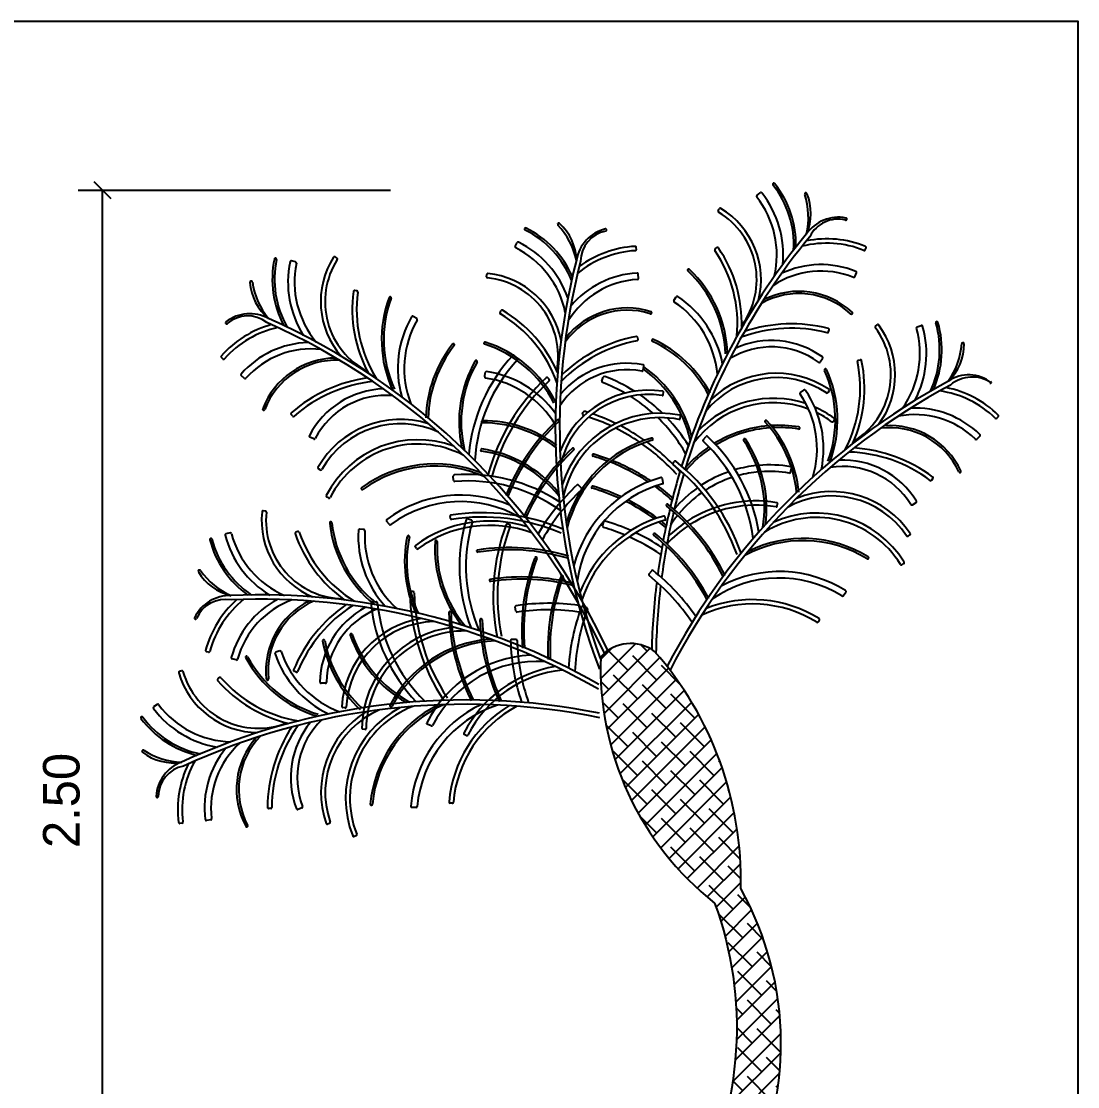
# Model space of a CAD drawing. Header units: millimetres. Extents: x 290.7 to 367.8, y 729.2 to 750.9.
# Drawn here: x 306.709 to 308.878, y 735.342 to 737.529 of the extents above; entities that cross this region are included whole.
import ezdxf

# ---------------------------------------------------------------- set-up
doc = ezdxf.new("R2010")
doc.units = ezdxf.units.MM
doc.header["$PDMODE"] = 35
for name, color, linetype in [('cota', 24, 'Continuous'), ('LAYOUT', 4, 'Continuous'), ('TEXTO', 2, 'Continuous'), ('VEGET', 64, 'Continuous'), ('VEGET-I', 62, 'Continuous')]:
    doc.layers.add(name, color=color, linetype=linetype)
doc.styles.add('STYLUS', font='stylu.ttf')
doc.dimstyles.new('DIM50', dxfattribs={"dimscale": 0.5, "dimtxt": 0.15, "dimasz": 0.07, "dimexe": 0.1, "dimexo": 0.1, "dimgap": 0.09, "dimtad": 1, "dimzin": 4, "dimdsep": 46, "dimtxsty": 'STYLUS', "dimblk1": 'OBLIQUE', "dimblk2": 'OBLIQUE', "dimsah": 1, "dimcen": 0.09, "dimclrd": 24, "dimclre": 24, "dimclrt": 2, "dimadec": 0, "dimazin": 0, "dimtfac": 1, "dimtmove": 2, "dimatfit": 3, "dimldrblk": 'OBLIQUE', "dimfxl": 0, "dimtolj": 1, "dimtzin": 0, "dimarcsym": 0})

# ---------------------------------------------------------------- blocks, each defined once
blk = doc.blocks.new('PLANTA VISTA')
h = blk.add_hatch()
h.set_pattern_fill('ANSI38', color=35, scale=0.25, style=0)
h.set_pattern_definition([(45, (-7.272268, -5.24112), (-0.02209709, 0.02209709), []), (135, (-7.272268, -5.24112), (-0.06629126, 0.02209709), [0.078125, -0.046875])])
h.paths.add_polyline_path([(-0.2469, 1.7424, 0.239333), (0.0166, 1.1731, -0.210048), (-0.0261, 0.5), (0.0825, 0.5, 0.255558), (0.0769, 1.2063, 0.188913), (-0.1222, 1.7548, 0.38353)])
at = {"color": 37}
blk.add_lwpolyline([(0.0166, 1.1731, -0.210048), (-0.0261, 0.5), (0.0825, 0.5, 0.255558), (0.0769, 1.2063, 0.188913), (-0.1222, 1.7548, 0.38353), (-0.2469, 1.7424, 0.239333)], format="xyb", close=True, dxfattribs=at)
at = {"layer": 'VEGET'}
for p, q in [((-0.3462, 2.7431), (-0.3459, 2.7436)), ((0.3223, 2.7537), (0.3223, 2.7536)), ((-0.4227, 2.7322), (-0.4227, 2.7322)), ((-0.233, 2.7295), (-0.233, 2.7294)), ((-0.4446, 2.6908), (-0.4402, 2.6998)), ((-0.1643, 2.6837), (-0.1645, 2.6887)), ((-0.9984, 2.6637), (-0.9984, 2.6637)), ((-0.8566, 2.664), (-0.8608, 2.6668)), ((-0.9524, 2.6552), (-0.9622, 2.6574)), ((-0.5107, 2.621), (-0.5103, 2.626)), ((-0.1598, 2.617), (-0.1602, 2.627)), ((-1.0544, 2.6103), (-1.0549, 2.6104)), ((-0.8108, 2.5883), (-0.8158, 2.589)), ((-0.7328, 2.5743), (-0.7328, 2.5743)), ((-0.4796, 2.5382), (-0.4771, 2.5425)), ((-0.129, 2.5369), (-0.129, 2.5369)), ((-1.1137, 2.513), (-1.1136, 2.5129)), ((-0.6721, 2.5241), (-0.6807, 2.5291)), ((0.5299, 2.517), (0.5299, 2.517)), ((0.3885, 2.5066), (0.3924, 2.5097)), ((0.4846, 2.5051), (0.4942, 2.508)), ((-0.5859, 2.4655), (-0.5859, 2.4655)), ((-0.5169, 2.4683), (-0.5169, 2.4683)), ((-0.1605, 2.4757), (-0.1614, 2.4806)), ((0.5897, 2.468), (0.5902, 2.4682)), ((-0.4394, 2.4323), (-0.4468, 2.4391)), ((-1.1202, 2.4306), (-1.124, 2.4339)), ((-0.5336, 2.4271), (-0.5336, 2.4271)), ((-0.1489, 2.4045), (-0.1469, 2.4143)), ((0.3485, 2.4277), (0.3534, 2.4287)), ((-1.0707, 2.3859), (-1.0783, 2.3924)), ((-0.515, 2.3894), (-0.5137, 2.3993)), ((0.2718, 2.4078), (0.2718, 2.4078)), ((-0.3657, 2.3838), (-0.3691, 2.3874)), ((0.6562, 2.3755), (0.6562, 2.3754)), ((-0.1021, 2.3483), (-0.1013, 2.3532)), ((0.215, 2.3531), (0.2232, 2.3588)), ((-1.0268, 2.3121), (-1.0268, 2.3121)), ((-0.9592, 2.299), (-0.9626, 2.3027)), ((-0.0631, 2.293), (-0.0621, 2.2979)), ((0.669, 2.2939), (0.6725, 2.2974)), ((-0.5223, 2.2855), (-0.5223, 2.2855)), ((-0.3437, 2.2894), (-0.3437, 2.2894)), ((0.1335, 2.2882), (0.1335, 2.2882)), ((-0.9105, 2.2458), (-0.9194, 2.2503)), ((-0.1261, 2.246), (-0.1261, 2.246)), ((-0.01, 2.244), (-0.0033, 2.2514)), ((0.0843, 2.2459), (0.0843, 2.2459)), ((0.6229, 2.2455), (0.63, 2.2526)), ((-0.5245, 2.2207), (-0.5245, 2.2207)), ((-0.3087, 2.2242), (-0.3087, 2.2242)), ((-0.0799, 2.19), (-0.0768, 2.194)), ((-0.8952, 2.1743), (-0.8996, 2.1767)), ((0.5848, 2.1686), (0.5848, 2.1686)), ((-0.5869, 2.1499), (-0.5877, 2.1599)), ((-0.1024, 2.1447), (-0.1042, 2.1545)), ((0.5184, 2.1504), (0.5214, 2.1544)), ((-0.8001, 2.1298), (-0.8001, 2.1298)), ((-0.2911, 2.1321), (-0.2979, 2.1394)), ((-0.8759, 2.1094), (-0.8804, 2.1116)), ((-0.0946, 2.0943), (-0.0946, 2.0943)), ((0.4737, 2.0936), (0.4823, 2.0988)), ((-1.0221, 2.0793), (-1.027, 2.0799)), ((-0.8713, 2.0543), (-0.8713, 2.0543)), ((-0.7352, 2.0484), (-0.7418, 2.056)), ((-0.5944, 2.0619), (-0.5952, 2.0669)), ((-0.0968, 2.061), (-0.0981, 2.0658)), ((-1.1039, 2.0287), (-1.1136, 2.0262)), ((-0.1247, 2.0267), (-0.1247, 2.0267)), ((0.464, 2.0212), (0.4682, 2.0239)), ((-1.1488, 2.0157), (-1.1488, 2.0157)), ((-0.6729, 1.9923), (-0.6759, 1.9963)), ((-0.6273, 2.0114), (-0.6273, 2.0114)), ((-0.5338, 1.9863), (-0.5338, 1.9863)), ((0.3724, 1.9697), (0.3724, 1.9697)), ((0.4496, 1.955), (0.4539, 1.9576)), ((-0.1352, 1.9334), (-0.129, 1.9413)), ((-0.5043, 1.9184), (-0.5043, 1.9184)), ((-0.681, 1.893), (-0.686, 1.8929)), ((0.3139, 1.8836), (0.3199, 1.8917)), ((-0.7661, 1.8697), (-0.7761, 1.8688)), ((-0.4428, 1.8476), (-0.4444, 1.8575)), ((-1.1847, 1.8294), (-1.1846, 1.8293)), ((-0.5956, 1.847), (-0.5956, 1.847)), ((-0.5236, 1.8303), (-0.5236, 1.8303)), ((0.256, 1.8229), (0.2587, 1.8271)), ((-0.8879, 1.7818), (-0.8879, 1.7818)), ((-0.8245, 1.7956), (-0.8245, 1.7956)), ((-0.4428, 1.7825), (-0.4528, 1.7823)), ((-1.1538, 1.7528), (-1.1587, 1.754)), ((-0.9888, 1.7558), (-0.9983, 1.7527)), ((-1.0895, 1.7349), (-1.0992, 1.7373)), ((-1.0667, 1.7435), (-1.0667, 1.7435)), ((-1.2158, 1.7099), (-1.2206, 1.7085)), ((-1.1287, 1.6942), (-1.1325, 1.6909)), ((-1.0173, 1.6885), (-1.0173, 1.6885)), ((-1.2725, 1.6322), (-1.2806, 1.6263)), ((-1.3093, 1.6033), (-1.3093, 1.6033)), ((-1.3062, 1.526), (-1.3067, 1.5256)), ((-1.2724, 1.4171), (-1.2723, 1.4171)), ((-0.5903, 1.4037), (-0.5953, 1.4041)), ((-1.0097, 1.3916), (-1.0147, 1.3915)), ((-0.9375, 1.393), (-0.9468, 1.3893)), ((-0.7776, 1.3992), (-0.7776, 1.3992)), ((-0.6736, 1.3941), (-0.6836, 1.3941)), ((-1.215, 1.3578), (-1.2199, 1.3571)), ((-1.1486, 1.3654), (-1.1585, 1.364)), ((-0.8738, 1.3572), (-0.8785, 1.3555)), ((-1.0643, 1.3496), (-1.0643, 1.3496)), ((-0.8124, 1.3287), (-0.817, 1.3269))]:
    blk.add_line(p, q, dxfattribs=at)
for centre, radius, start, end in [((-0.3439, 2.742), 0.0025, 153.2133, 223.3549), ((-0.3437, 2.7425), 0.0025, 47.3652, 153.2133), ((-0.4699, 2.623), 0.1707, 12.1778, 43.3549), ((-0.4239, 2.6553), 0.121, 1.7602, 47.3652), ((0.3199, 2.7543), 0.0025, 255.9562, 346.9285), ((0.3198, 2.7542), 0.0025, 346.9285, 78.5768), ((-0.4205, 2.7311), 0.0025, 154.1002, 243.468), ((-0.4205, 2.7311), 0.0025, 63.468, 154.1002), ((-0.5217, 2.5284), 0.2241, 22.0965, 63.468), ((-0.5217, 2.5284), 0.2291, 23.8554, 63.468), ((-0.2148, 2.6444), 0.0894, 103.7317, 170.5824), ((-0.221, 2.6556), 0.0723, 101.1111, 179.2184), ((-0.2354, 2.7289), 0.0025, 12.0834, 103.7317), ((-0.2354, 2.729), 0.0025, 281.1111, 12.0834), ((-0.4423, 2.6897), 0.0025, 154.0386, 243.3829), ((-0.5402, 2.4944), 0.216, 11.7769, 63.3829), ((-0.4379, 2.6987), 0.0025, 63.4116, 154.0386), ((-0.5402, 2.4944), 0.231, 19.6055, 63.4116), ((-0.1541, 2.4523), 0.2391, 93.1186, 126.5021), ((-0.167, 2.6886), 0.0025, 2.5131, 93.1186), ((-0.7771, 2.6153), 0.2291, 168.3018, 207.9144), ((-0.999, 2.6613), 0.0025, 77.6696, 168.3018), ((-0.7771, 2.6153), 0.2241, 168.3018, 209.6733), ((-0.999, 2.6613), 0.0025, 348.3018, 77.6696), ((-0.703, 2.5632), 0.1913, 147.4959, 221.1034), ((-0.703, 2.5632), 0.1813, 147.5165, 242.773), ((-0.8622, 2.6647), 0.0025, 56.7372, 147.4959), ((-0.858, 2.6619), 0.0025, 327.5165, 56.7372), ((-0.1541, 2.4523), 0.2291, 93.1316, 129.5906), ((-0.1668, 2.6836), 0.0025, 273.1316, 2.5131), ((-0.739, 2.6088), 0.231, 168.3582, 212.1643), ((-0.9627, 2.6549), 0.0025, 77.7312, 168.3582), ((-0.739, 2.6088), 0.216, 168.3869, 219.9929), ((-0.953, 2.6528), 0.0025, 348.3869, 77.7312), ((1.2196, 2.2706), 1.5714, 165.6857, 200.7615), ((1.2196, 2.2706), 1.5614, 165.6857, 200.0013), ((-0.5082, 2.6208), 0.0025, 175.0326, 264.2532), ((-0.5078, 2.6258), 0.0025, 84.2739, 175.0326), ((-0.5266, 2.4379), 0.1813, 348.9968, 84.2532), ((-0.5266, 2.4379), 0.1913, 10.6664, 84.2739), ((-0.1506, 2.4138), 0.201, 93.2787, 148.4447), ((-0.1506, 2.4138), 0.216, 93.2457, 140.0051), ((-0.1627, 2.6269), 0.0025, 2.5747, 93.2457), ((-0.1623, 2.6169), 0.0025, 273.2787, 2.5747), ((-1.0554, 2.608), 0.0025, 78.5565, 184.4046), ((-0.9373, 2.617), 0.121, 184.4046, 230.0096), ((-1.0549, 2.6078), 0.0025, 8.4148, 78.5565), ((-0.8835, 2.6332), 0.1707, 188.4148, 219.592), ((-0.5091, 2.5456), 0.3122, 172.4119, 208.2483), ((-0.8161, 2.5865), 0.0025, 81.9495, 172.4119), ((-0.8112, 2.5858), 0.0025, 352.4195, 81.9495), ((-0.5091, 2.5456), 0.3022, 172.4195, 212.0898), ((-0.4736, 2.4757), 0.2799, 159.677, 204.6742), ((-0.4736, 2.4757), 0.2749, 159.677, 204.6742), ((-0.7337, 2.572), 0.0025, 69.1606, 159.677), ((-0.7337, 2.572), 0.0025, 339.677, 69.1606), ((-0.4774, 2.5369), 0.0025, 149.8203, 239.3503), ((-0.4749, 2.5413), 0.0025, 59.3579, 149.8203), ((-0.6328, 2.2748), 0.3122, 23.5215, 59.3579), ((-0.1855, 2.3673), 0.1763, 72.3818, 144.4968), ((-0.1855, 2.3673), 0.1813, 72.3818, 141.655), ((-0.1314, 2.5377), 0.0025, 252.3818, 341.5807), ((-0.1314, 2.5377), 0.0025, 341.5807, 72.3818), ((-1.1117, 2.5145), 0.0025, 128.0381, 219.6863), ((-1.1118, 2.5146), 0.0025, 219.6863, 310.6587), ((-1.0582, 2.446), 0.0894, 61.1873, 128.0381), ((-1.0631, 2.4579), 0.0723, 52.5514, 130.6587), ((-1.6521, 1.0879), 1.5614, 25.1164, 66.0841), ((-1.6521, 1.0879), 1.5714, 25.1948, 66.0841), ((-0.4765, 2.4087), 0.2396, 150.0723, 195.84), ((-0.4765, 2.4087), 0.2246, 150.0989, 201.3363), ((-0.682, 2.527), 0.0025, 59.4681, 150.0723), ((-0.6733, 2.5219), 0.0025, 330.0989, 59.4681), ((-0.6328, 2.2748), 0.3022, 19.68, 59.3503), ((0.3128, 2.4521), 0.2241, 334.6645, 16.036), ((0.3128, 2.4521), 0.2291, 336.4234, 16.036), ((0.5306, 2.5146), 0.0025, 106.6682, 196.036), ((0.5306, 2.5146), 0.0025, 16.036, 106.6682), ((-0.9448, 2.2795), 0.2391, 105.2677, 138.6512), ((-0.9448, 2.2795), 0.2291, 102.1791, 138.6382), ((0.2429, 2.3945), 0.1813, 301.5648, 36.8212), ((0.39, 2.5046), 0.0025, 127.6006, 216.8212), ((0.3939, 2.5077), 0.0025, 36.8419, 127.6006), ((0.2429, 2.3945), 0.1913, 323.2344, 36.8419), ((0.2753, 2.4427), 0.216, 324.3449, 15.9509), ((0.2753, 2.4427), 0.231, 332.1735, 15.9796), ((0.4853, 2.5027), 0.0025, 106.6066, 195.9509), ((0.4949, 2.5056), 0.0025, 15.9796, 106.6066), ((-0.9167, 2.2529), 0.216, 91.7647, 138.524), ((-0.3639, 2.2875), 0.2871, 141.7776, 178.4962), ((-0.5875, 2.4636), 0.0025, 51.2743, 141.7776), ((-0.5875, 2.4636), 0.0025, 321.7776, 51.2743), ((-0.5145, 2.4675), 0.0025, 162.6092, 252.0928), ((-0.5145, 2.4675), 0.0025, 72.0928, 162.6092), ((-0.5998, 2.2036), 0.2749, 27.0956, 72.0928), ((-0.5998, 2.2036), 0.2799, 27.0956, 72.0928), ((-0.1013, 2.1475), 0.3311, 100.6544, 135.6539), ((-0.1013, 2.1475), 0.3411, 100.648, 133.6974), ((-0.1638, 2.4802), 0.0025, 10.2249, 100.648), ((-0.1629, 2.4753), 0.0025, 280.6544, 10.2249), ((0.4176, 2.4779), 0.1707, 324.7458, 355.9229), ((0.4725, 2.4659), 0.121, 314.3282, 359.9332), ((0.5904, 2.4656), 0.0025, 105.7813, 175.9229), ((0.5909, 2.4658), 0.0025, 359.9332, 105.7813), ((-0.9167, 2.2529), 0.201, 83.3251, 138.4911), ((-0.3639, 2.2875), 0.2821, 141.7776, 178.4962), ((-0.1649, 2.1755), 0.3885, 137.2806, 174.9274), ((-0.4485, 2.4373), 0.0025, 46.9095, 137.2806), ((-1.1224, 2.4358), 0.0025, 138.6512, 229.2567), ((-1.1186, 2.4325), 0.0025, 229.2567, 318.6382), ((-0.8586, 2.2516), 0.1813, 90.1148, 159.3879), ((-0.8586, 2.2516), 0.1763, 87.273, 159.3879), ((-0.2906, 2.2852), 0.2839, 150.2378, 192.1277), ((-0.2906, 2.2852), 0.2789, 150.2378, 193.6763), ((-0.1649, 2.1755), 0.3735, 137.2905, 176.8677), ((-0.5349, 2.4249), 0.0025, 59.7288, 150.2378), ((-0.5349, 2.4249), 0.0025, 330.2378, 59.7288), ((-0.4412, 2.4305), 0.0025, 317.2905, 46.9095), ((-0.1866, 2.2209), 0.2, 79.1264, 140.0187), ((-0.1493, 2.4148), 0.0025, 348.401, 79.1264), ((0.0509, 2.3623), 0.3022, 332.248, 11.9183), ((0.0509, 2.3623), 0.3122, 336.0895, 11.9259), ((0.349, 2.4252), 0.0025, 102.3883, 191.9183), ((0.3539, 2.4263), 0.0025, 11.9259, 102.3883), ((-1.0766, 2.3943), 0.0025, 138.524, 229.1951), ((-0.5125, 2.3891), 0.0025, 172.3017, 261.6709), ((-0.5112, 2.399), 0.0025, 81.6975, 172.3017), ((-0.5454, 2.1644), 0.2396, 35.9298, 81.6975), ((-0.1866, 2.2209), 0.185, 79.1651, 146.5557), ((-0.1513, 2.405), 0.0025, 259.1651, 348.401), ((0.2729, 2.4056), 0.0025, 115.1772, 204.6608), ((0.0208, 2.2898), 0.2749, 339.6636, 24.6608), ((0.2729, 2.4056), 0.0025, 24.6608, 115.1772), ((0.0208, 2.2898), 0.2799, 339.6636, 24.6608), ((0.604, 2.311), 0.083, 50.9842, 124.5165), ((0.6122, 2.311), 0.078, 55.656, 130.2933), ((-1.069, 2.3878), 0.0025, 229.1951, 318.4911), ((-0.738, 2.0493), 0.3411, 98.0724, 131.1218), ((-0.738, 2.0493), 0.3311, 96.1159, 131.1154), ((-0.5454, 2.1644), 0.2246, 30.4335, 81.6709), ((-0.0487, 2.0401), 0.475, 132.9937, 164.8529), ((-0.0487, 2.0401), 0.465, 132.9969, 164.8529), ((-0.3709, 2.3857), 0.0025, 42.6906, 132.9937), ((-0.3675, 2.3821), 0.0025, 312.9969, 42.6906), ((1.3008, 0.9952), 1.5714, 118.2537, 152.5772), ((1.3008, 0.9952), 1.5614, 118.2537, 152.7569), ((0.5055, 2.1299), 0.2391, 45.6866, 79.0701), ((0.6542, 2.3769), 0.0025, 233.6791, 324.6514), ((0.6541, 2.3768), 0.0025, 324.6514, 56.2997), ((-0.7429, 2.1617), 0.2, 91.7511, 152.6434), ((-0.7429, 2.1617), 0.185, 85.2141, 152.6047), ((-0.1365, 2.1401), 0.2185, 81.2829, 159.2456), ((-0.1365, 2.1401), 0.2085, 81.2986, 166.8295), ((-0.1046, 2.3487), 0.0025, 261.2986, 350.6198), ((-0.1038, 2.3536), 0.0025, 350.6198, 81.2829), ((0.2164, 2.351), 0.0025, 124.8697, 214.2389), ((0.0287, 2.2233), 0.2246, 343.0015, 34.2389), ((0.2246, 2.3568), 0.0025, 34.2655, 124.8697), ((0.0287, 2.2233), 0.2396, 348.4978, 34.2655), ((0.5055, 2.1299), 0.2291, 45.6996, 82.1586), ((-1.026, 2.3145), 0.0025, 159.3879, 250.1891), ((0.4794, 2.1012), 0.216, 45.8137, 92.5731), ((-1.026, 2.3145), 0.0025, 250.1891, 339.3879), ((-0.9607, 2.3044), 0.0025, 131.1218, 221.5449), ((-0.9574, 2.3006), 0.0025, 221.5449, 311.1154), ((-0.7104, 2.0725), 0.2185, 72.5242, 150.4869), ((-0.1094, 2.067), 0.2382, 79.0199, 162.2433), ((-0.1094, 2.067), 0.2282, 79.0331, 169.1045), ((-0.0655, 2.2935), 0.0025, 259.0331, 348.4122), ((-0.0645, 2.2984), 0.0025, 348.4122, 79.0199), ((0.4794, 2.1012), 0.201, 45.8467, 101.0127), ((0.6672, 2.2956), 0.0025, 225.6996, 315.0811), ((0.6707, 2.2992), 0.0025, 315.0811, 45.6866), ((-0.7104, 2.0725), 0.2085, 64.9403, 150.4712), ((-0.5198, 2.2856), 0.0025, 89.9922, 180.4955), ((-0.5198, 2.2856), 0.0025, 180.4955, 269.9922), ((-0.5199, 2.001), 0.2871, 53.2736, 89.9922), ((-0.5199, 2.001), 0.2821, 53.2736, 89.9922), ((-0.02, 1.9384), 0.48, 132.9905, 158.3711), ((-0.02, 1.9384), 0.475, 132.9905, 158.3711), ((-0.3456, 2.2877), 0.0025, 42.6906, 132.9905), ((-0.3456, 2.2877), 0.0025, 312.9905, 42.6906), ((0.1352, 2.2864), 0.0025, 133.0635, 222.5602), ((-0.0744, 2.0939), 0.2821, 5.8416, 42.5602), ((0.1352, 2.2864), 0.0025, 42.5602, 133.0635), ((-0.0744, 2.0939), 0.2871, 5.8416, 42.5602), ((0.4216, 2.0955), 0.1763, 24.9498, 97.0648), ((0.4216, 2.0955), 0.1813, 24.9498, 94.223), ((-0.9183, 2.2525), 0.0025, 152.6434, 243.3688), ((-0.9093, 2.248), 0.0025, 243.3688, 332.6047), ((-0.6698, 2.0059), 0.2382, 69.5265, 152.7499), ((-0.0514, 1.972), 0.2865, 105.7617, 163.764), ((-0.0514, 1.972), 0.2815, 105.7617, 166.1014), ((-0.1285, 2.2453), 0.0025, 15.2573, 105.7617), ((-0.1285, 2.2453), 0.0025, 285.7617, 15.2573), ((-0.0082, 2.2423), 0.0025, 137.4283, 227.0473), ((-0.0014, 2.2497), 0.0025, 47.0572, 137.4283), ((-0.2644, 1.9671), 0.3885, 9.4103, 47.0572), ((0.0857, 2.2439), 0.0025, 124.609, 214.1), ((-0.1473, 2.0861), 0.2789, 350.6615, 34.1), ((0.0857, 2.2439), 0.0025, 34.1, 124.609), ((-0.1473, 2.0861), 0.2839, 352.21, 34.1), ((0.6211, 2.2472), 0.0025, 225.8467, 315.1427), ((0.6282, 2.2543), 0.0025, 315.1427, 45.8137), ((-0.6698, 2.0059), 0.2282, 62.6653, 152.7367), ((-0.522, 2.2203), 0.0025, 81.532, 172.041), ((-0.522, 2.2203), 0.0025, 172.041, 261.532), ((-0.5635, 1.942), 0.2789, 38.0935, 81.532), ((-0.5635, 1.942), 0.2839, 39.642, 81.532), ((0.0151, 1.8732), 0.48, 132.9905, 156.3971), ((0.0151, 1.8732), 0.475, 132.9905, 156.3971), ((-0.3105, 2.2225), 0.0025, 42.6906, 132.9905), ((-0.3105, 2.2225), 0.0025, 312.9905, 42.6906), ((-0.2644, 1.9671), 0.3735, 7.4701, 47.0473), ((0.3167, 1.8847), 0.3411, 53.216, 86.2654), ((-0.0748, 2.1924), 0.0025, 51.3441, 141.6472), ((-0.37, 1.8234), 0.475, 19.4849, 51.3441), ((0.313, 1.9972), 0.2, 31.6944, 92.5867), ((0.3167, 1.8847), 0.3311, 53.2224, 88.2219), ((-0.8984, 2.1789), 0.0025, 150.4869, 241.15), ((-0.894, 2.1765), 0.0025, 241.15, 330.4712), ((-0.6311, 1.9016), 0.2865, 68.0058, 126.008), ((-0.6311, 1.9016), 0.2815, 65.6684, 126.008), ((-0.0779, 2.1885), 0.0025, 141.6472, 231.3408), ((-0.37, 1.8234), 0.465, 19.4849, 51.3408), ((0.313, 1.9972), 0.185, 31.7331, 99.1237), ((0.5837, 2.1709), 0.0025, 204.9498, 294.1487), ((0.5837, 2.1709), 0.0025, 294.1487, 24.9498), ((-0.5852, 2.1601), 0.0025, 94.4892, 184.8603), ((-0.5844, 2.1501), 0.0025, 184.8603, 274.4793), ((-0.555, 1.7753), 0.3885, 56.8423, 94.4892), ((-0.555, 1.7753), 0.3735, 54.9021, 94.4793), ((-0.032, 1.8796), 0.2869, 105.2158, 165.0721), ((-0.1067, 2.1541), 0.0025, 10.6884, 105.2158), ((-0.1048, 2.1442), 0.0025, 285.3811, 10.6884), ((0.5164, 2.1519), 0.0025, 233.2224, 322.7929), ((0.5194, 2.1559), 0.0025, 322.7929, 53.216), ((-0.7981, 2.1313), 0.0025, 126.008, 216.5124), ((-0.7981, 2.1313), 0.0025, 216.5124, 306.008), ((0.0327, 1.7811), 0.49, 132.9844, 149.9807), ((0.0327, 1.7811), 0.475, 132.9905, 150.7741), ((-0.2997, 2.1377), 0.0025, 42.6906, 132.9844), ((-0.032, 1.8796), 0.2719, 105.3811, 172.0219), ((-0.2929, 2.1304), 0.0025, 312.9905, 42.6906), ((0.2874, 1.9057), 0.2185, 33.8509, 111.8136), ((-0.8793, 2.1138), 0.0025, 152.7499, 243.3576), ((-0.8748, 2.1116), 0.0025, 243.3576, 332.7367), ((-0.5705, 1.8292), 0.2869, 66.6977, 126.554), ((-0.5705, 1.8292), 0.2719, 59.7479, 126.3886), ((-0.0927, 2.0927), 0.0025, 141.6472, 231.3473), ((-0.0927, 2.0927), 0.0025, 51.3473, 141.6472), ((-0.3909, 1.7198), 0.48, 25.9667, 51.3473), ((0.2874, 1.9057), 0.2085, 33.8666, 119.3975), ((0.4725, 2.0958), 0.0025, 211.7331, 300.969), ((0.481, 2.1009), 0.0025, 300.969, 31.6944), ((-1.0273, 2.0774), 0.0025, 83.2428, 174.0015), ((-1.0224, 2.0768), 0.0025, 354.0222, 83.2428), ((-0.5927, 2.0673), 0.0025, 98.7761, 189.0792), ((-0.5206, 1.6003), 0.475, 66.9169, 98.7761), ((-0.3909, 1.7198), 0.475, 25.9667, 51.3473), ((0.2519, 1.8363), 0.2382, 31.5879, 114.8113), ((-0.871, 2.0518), 0.0025, 95.6662, 186.1826), ((-0.871, 2.0518), 0.0025, 6.1826, 95.6662), ((-0.7399, 2.0577), 0.0025, 126.554, 221.0814), ((-0.7333, 2.0501), 0.0025, 221.0814, 306.3886), ((-0.5034, 1.7654), 0.2907, 72.6681, 126.2548), ((-0.5034, 1.7654), 0.2807, 69.6724, 126.246), ((-0.5919, 2.0623), 0.0025, 189.0792, 278.7728), ((-0.5206, 1.6003), 0.465, 66.9169, 98.7728), ((-0.0234, 1.7875), 0.2907, 105.515, 159.1017), ((-0.0234, 1.7875), 0.2807, 105.5238, 162.0974), ((-0.1005, 2.0652), 0.0025, 15.018, 105.515), ((-0.0992, 2.0603), 0.0025, 285.5238, 15.018), ((0.2519, 1.8363), 0.2282, 31.6011, 121.6725), ((-1.1129, 2.0238), 0.0025, 104.2368, 194.8638), ((-1.1032, 2.0263), 0.0025, 14.8925, 104.2368), ((-0.1227, 2.0251), 0.0025, 141.6472, 231.3473), ((-0.1227, 2.0251), 0.0025, 51.3473, 141.6472), ((-0.421, 1.6522), 0.475, 27.9407, 51.3473), ((-0.421, 1.6522), 0.48, 27.9407, 51.3473), ((0.4626, 2.0233), 0.0025, 213.8666, 303.1878), ((0.4668, 2.026), 0.0025, 303.1878, 33.8509), ((-1.1482, 2.0133), 0.0025, 104.1752, 194.8074), ((-1.1482, 2.0133), 0.0025, 14.8074, 104.1752), ((-0.6739, 1.9978), 0.0025, 126.2548, 216.7518), ((0.2212, 1.7293), 0.2815, 58.3297, 118.6694), ((0.2212, 1.7293), 0.2865, 58.3297, 116.332), ((-0.6709, 1.9938), 0.0025, 216.7518, 306.246), ((-0.5314, 1.9867), 0.0025, 98.7793, 189.0792), ((-0.5314, 1.9867), 0.0025, 189.0792, 278.7793), ((-0.4585, 1.5148), 0.48, 73.3987, 98.7793), ((-0.4585, 1.5148), 0.475, 73.3987, 98.7793), ((0.3703, 1.971), 0.0025, 327.8254, 58.3297), ((0.3703, 1.971), 0.0025, 238.3297, 327.8254), ((0.4484, 1.9572), 0.0025, 211.6011, 300.9802), ((0.4526, 1.9597), 0.0025, 300.9802, 31.5879), ((-0.5019, 1.9188), 0.0025, 98.7793, 189.0792), ((-0.429, 1.4469), 0.48, 75.3727, 98.7793), ((-0.429, 1.4469), 0.475, 75.3727, 98.7793), ((-0.1333, 1.9319), 0.0025, 141.6472, 231.3473), ((-0.4315, 1.5589), 0.475, 33.5637, 51.3473), ((-0.1271, 1.9397), 0.0025, 51.3534, 141.6472), ((-0.4315, 1.5589), 0.49, 34.3571, 51.3534), ((0.1663, 1.6525), 0.2719, 57.9491, 124.5899), ((0.1663, 1.6525), 0.2869, 57.7838, 117.6401), ((-0.5019, 1.9188), 0.0025, 189.0792, 278.7793), ((-0.6859, 1.8904), 0.0025, 91.3084, 181.6115), ((-0.2136, 1.9036), 0.475, 181.6115, 213.4707), ((-0.6809, 1.8905), 0.0025, 1.6148, 91.3084), ((-0.2136, 1.9036), 0.465, 181.6148, 213.4707), ((0.1042, 1.5838), 0.2907, 58.083, 111.6697), ((0.3119, 1.8851), 0.0025, 237.9491, 323.2564), ((0.3179, 1.8932), 0.0025, 323.2564, 57.7838), ((-0.7759, 1.8663), 0.0025, 95.5273, 185.8984), ((-0.3919, 1.9059), 0.3885, 185.8984, 223.5453), ((-0.7659, 1.8672), 0.0025, 5.9083, 95.5273), ((-0.3919, 1.9059), 0.3735, 185.9083, 225.4855), ((-0.4419, 1.8579), 0.0025, 98.7854, 189.0792), ((-0.4404, 1.848), 0.0025, 189.0792, 278.7793), ((-0.3675, 1.376), 0.49, 81.7891, 98.7854), ((-0.3675, 1.376), 0.475, 80.9957, 98.7793), ((0.1042, 1.5838), 0.2807, 58.0918, 114.6654), ((-1.1836, 1.8316), 0.0025, 154.5437, 246.1919), ((-1.1837, 1.8317), 0.0025, 246.1919, 337.1643), ((-0.5956, 1.8446), 0.0025, 91.3084, 181.6083), ((-0.1182, 1.858), 0.48, 181.6083, 206.9889), ((-0.5956, 1.8446), 0.0025, 1.6083, 91.3084), ((-0.1182, 1.858), 0.475, 181.6083, 206.9889), ((-0.5235, 1.8278), 0.0025, 91.3084, 181.6083), ((-0.0462, 1.8412), 0.48, 181.6083, 205.0149), ((-0.5235, 1.8278), 0.0025, 1.6083, 91.3084), ((-0.0462, 1.8412), 0.475, 181.6083, 205.0149), ((0.2539, 1.8243), 0.0025, 238.0918, 327.586), ((0.2566, 1.8285), 0.0025, 327.586, 58.083), ((-0.8875, 1.7793), 0.0025, 99.8921, 190.3954), ((-0.6075, 1.8307), 0.2871, 190.3954, 227.114), ((-0.8875, 1.7793), 0.0025, 10.3954, 99.8921), ((-0.6075, 1.8307), 0.2821, 190.3954, 227.114), ((-0.8237, 1.7932), 0.0025, 108.3466, 198.8556), ((-0.5574, 1.8842), 0.2839, 198.8556, 240.7456), ((-0.8237, 1.7932), 0.0025, 18.8556, 108.3466), ((-0.5574, 1.8842), 0.2789, 198.8556, 242.2941), ((-0.4527, 1.7798), 0.0025, 91.3084, 181.6022), ((0.0346, 1.7934), 0.49, 181.6022, 198.5985), ((-0.4427, 1.78), 0.0025, 1.6083, 91.3084), ((0.0346, 1.7934), 0.475, 181.6083, 199.3919), ((-1.158, 1.7564), 0.0025, 165.1568, 255.7623), ((-1.1532, 1.7552), 0.0025, 255.7623, 345.1438), ((-0.9975, 1.7503), 0.0025, 108.0859, 198.6901), ((-0.7729, 1.8263), 0.2396, 198.6901, 244.4578), ((-0.988, 1.7534), 0.0025, 18.7167, 108.0859), ((-0.7729, 1.8263), 0.2246, 198.7167, 249.9541), ((-1.0986, 1.7397), 0.0025, 165.0296, 255.7007), ((-1.0889, 1.7373), 0.0025, 255.7007, 344.9967), ((-1.0655, 1.7413), 0.0025, 117.7784, 208.2948), ((-0.8212, 1.8728), 0.2799, 208.2948, 253.292), ((-1.0655, 1.7413), 0.0025, 28.2948, 117.7784), ((-0.8212, 1.8728), 0.2749, 208.2948, 253.292), ((-1.22, 1.7061), 0.0025, 105.355, 196.1137), ((-1.0386, 1.7585), 0.1913, 196.1137, 269.7212), ((-1.2151, 1.7075), 0.0025, 16.1344, 105.355), ((-1.0386, 1.7585), 0.1813, 196.1344, 291.3908), ((-1.1309, 1.689), 0.0025, 130.5673, 221.0297), ((-0.8972, 1.8924), 0.3122, 221.0297, 256.8661), ((-1.1271, 1.6923), 0.0025, 41.0373, 130.5673), ((-0.8972, 1.8924), 0.3022, 221.0373, 260.7076), ((-1.0176, 1.6909), 0.0025, 185.8935, 276.6947), ((-1.0176, 1.6909), 0.0025, 276.6947, 5.8935), ((-1.2791, 1.6243), 0.0025, 126.349, 216.976), ((-1.271, 1.6302), 0.0025, 37.0047, 126.349), ((-1.0966, 1.7617), 0.216, 217.0047, 268.6107), ((-0.5591, 0.0711), 1.5714, 78.644, 114.7019), ((-0.5591, 0.0711), 1.5614, 78.5374, 114.7019), ((-0.5985, 1.415), 0.2282, 111.2831, 201.3545), ((-0.4946, 1.375), 0.2865, 116.6236, 174.6259), ((-0.4946, 1.375), 0.2815, 114.2862, 174.6259), ((-0.4002, 1.3727), 0.2869, 115.3155, 175.1718), ((-0.4002, 1.3727), 0.2719, 108.3657, 175.0065), ((-0.308, 1.3808), 0.2907, 121.2859, 174.8726), ((-0.308, 1.3808), 0.2807, 118.2902, 174.8638), ((-1.3078, 1.6012), 0.0025, 126.2874, 216.9196), ((-1.3078, 1.6012), 0.0025, 36.9196, 126.2874), ((-1.1267, 1.7373), 0.2241, 216.9196, 258.2911), ((-1.0966, 1.7617), 0.231, 216.976, 260.7821), ((-0.6753, 1.4285), 0.2185, 121.142, 199.1047), ((-0.6753, 1.4285), 0.2085, 113.5581, 199.089), ((-0.5985, 1.415), 0.2382, 118.1443, 201.3677), ((-1.1267, 1.7373), 0.2291, 216.9196, 256.5322), ((-0.6762, 1.3925), 0.3411, 146.6902, 179.7396), ((-0.6762, 1.3925), 0.3311, 144.7337, 179.7332), ((-0.7637, 1.4632), 0.2, 140.3689, 201.2612), ((-0.7637, 1.4632), 0.185, 133.8319, 201.2225), ((-0.9076, 1.4357), 0.1813, 138.7326, 208.0058), ((-0.9076, 1.4357), 0.1763, 135.8908, 208.0058), ((-0.947, 1.3931), 0.216, 140.3825, 187.1419), ((-0.947, 1.3931), 0.201, 131.9429, 187.1089), ((-1.3052, 1.5236), 0.0025, 127.1743, 233.0224), ((-1.2339, 1.6183), 0.121, 233.0224, 278.6274), ((-1.3047, 1.524), 0.0025, 57.0327, 127.1743), ((-1.2104, 1.6693), 0.1707, 237.0327, 268.2098), ((-1.1855, 1.4146), 0.0894, 109.8052, 176.6559), ((-1.1976, 1.4187), 0.0723, 101.1692, 179.2765), ((-0.9856, 1.3895), 0.2391, 153.8855, 187.269), ((-0.9856, 1.3895), 0.2291, 150.797, 187.256), ((-1.2722, 1.4196), 0.0025, 176.6559, 268.3042), ((-1.2724, 1.4196), 0.0025, 268.3042, 359.2765), ((-0.5951, 1.4066), 0.0025, 174.8726, 265.3696), ((-0.5901, 1.4062), 0.0025, 265.3696, 354.8638), ((-1.0147, 1.394), 0.0025, 179.7396, 270.1627), ((-1.0097, 1.3941), 0.0025, 270.1627, 359.7332), ((-0.9478, 1.3916), 0.0025, 201.2612, 291.9866), ((-0.9385, 1.3953), 0.0025, 291.9866, 21.2225), ((-0.7773, 1.4016), 0.0025, 174.6259, 265.1302), ((-0.7773, 1.4016), 0.0025, 265.1302, 354.6259), ((-0.6836, 1.3966), 0.0025, 175.1718, 269.6992), ((-0.6736, 1.3966), 0.0025, 269.6992, 355.0065), ((-1.2202, 1.3596), 0.0025, 187.269, 277.8745), ((-1.2153, 1.3603), 0.0025, 277.8745, 7.256), ((-1.1588, 1.3665), 0.0025, 187.1419, 277.8129), ((-1.1489, 1.3679), 0.0025, 277.8129, 7.1089), ((-0.8794, 1.3578), 0.0025, 199.1047, 289.7678), ((-0.8747, 1.3595), 0.0025, 289.7678, 19.089), ((-1.0655, 1.3518), 0.0025, 208.0058, 298.8069), ((-1.0655, 1.3518), 0.0025, 298.8069, 28.0058), ((-0.8133, 1.331), 0.0025, 291.9754, 21.3545), ((-0.818, 1.3292), 0.0025, 201.3677, 291.9754)]:
    blk.add_arc(centre, radius, start, end, dxfattribs=at)
at = {"layer": 'VEGET-I'}
for p, q in [((0.1517, 2.8368), (0.1517, 2.8368)), ((0.1144, 2.8086), (0.1222, 2.8149)), ((0.2257, 2.8141), (0.2261, 2.8145)), ((0.0248, 2.7736), (0.0273, 2.7779)), ((0.0178, 2.6854), (0.0219, 2.6882)), ((0.365, 2.683), (0.367, 2.6876)), ((-0.0457, 2.6379), (-0.0457, 2.6379)), ((0.3408, 2.6208), (0.3446, 2.63)), ((-0.0775, 2.5658), (-0.0721, 2.5742)), ((0.3346, 2.5352), (0.3346, 2.5352)), ((0.2801, 2.4932), (0.2814, 2.498)), ((-0.1283, 2.4749), (-0.1283, 2.4749)), ((0.2603, 2.4238), (0.2663, 2.4318)), ((-0.2444, 2.3795), (-0.2409, 2.3889)), ((0.2787, 2.353), (0.2815, 2.3571)), ((-0.2886, 2.3031), (-0.2872, 2.3079)), ((0.2136, 2.2706), (0.2136, 2.2706)), ((0.2905, 2.2863), (0.2935, 2.2904)), ((-0.2659, 2.2089), (-0.2659, 2.2089)), ((0.192, 2.1688), (0.1945, 2.1785)), ((-0.2681, 2.1349), (-0.2681, 2.1349)), ((0.1614, 2.0907), (0.1623, 2.0956)), ((-0.5453, 2.0581), (-0.5549, 2.061)), ((-0.4577, 2.0476), (-0.4623, 2.0494)), ((-0.2425, 2.0446), (-0.2397, 2.0542)), ((-0.9473, 2.032), (-0.952, 2.0304)), ((-0.7944, 2.0364), (-0.8044, 2.0371)), ((-0.6912, 2.0225), (-0.6912, 2.0225)), ((-0.3959, 1.9729), (-0.3959, 1.9729)), ((-1.175, 1.943), (-1.1756, 1.9428)), ((-0.3354, 1.9303), (-0.3354, 1.9303)), ((-0.2786, 1.8556), (-0.2879, 1.8592)), ((-0.951, 1.7068), (-0.9556, 1.7087)), ((-0.8836, 1.681), (-0.8936, 1.681)), ((-0.733, 1.6265), (-0.733, 1.6265)), ((-0.8383, 1.6241), (-0.8432, 1.6249)), ((-0.6386, 1.5826), (-0.6479, 1.5865)), ((-0.7921, 1.5746), (-0.797, 1.5752)), ((-0.5578, 1.5602), (-0.5623, 1.5624))]:
    blk.add_line(p, q, dxfattribs=at)
for centre, radius, start, end in [((0.1533, 2.8349), 0.0025, 128.9453, 218.3131), ((-0.0245, 2.6944), 0.2241, 356.9415, 38.3131), ((0.1533, 2.8349), 0.0025, 38.3131, 128.9453), ((-0.0245, 2.6944), 0.2291, 358.7005, 38.3131), ((0.1159, 2.8067), 0.0025, 128.8836, 218.2279), ((0.1237, 2.813), 0.0025, 38.2566, 128.8836), ((-0.0557, 2.6715), 0.231, 354.4505, 38.2566), ((0.2272, 2.8122), 0.0025, 128.0583, 198.2), ((0.0626, 2.758), 0.1707, 347.0228, 18.2), ((0.2277, 2.8125), 0.0025, 22.2102, 128.0583), ((0.118, 2.7677), 0.121, 336.6052, 22.2102), ((-0.0557, 2.6715), 0.216, 346.6219, 38.2279), ((0.027, 2.7723), 0.0025, 149.8776, 239.0983), ((-0.0674, 2.6146), 0.1813, 323.8418, 59.0983), ((0.0295, 2.7766), 0.0025, 59.1189, 149.8776), ((-0.0674, 2.6146), 0.1913, 345.5114, 59.1189), ((0.3026, 2.669), 0.0894, 78.5768, 145.4275), ((0.3017, 2.6817), 0.0723, 75.9562, 154.0634), ((1.442, 1.7208), 1.5714, 140.5307, 162.8899), ((1.442, 1.7208), 1.5614, 140.5307, 163.0559), ((0.0192, 2.6833), 0.0025, 124.6654, 214.1953), ((0.0233, 2.6861), 0.0025, 34.2029, 124.6654), ((-0.2329, 2.512), 0.3122, 358.3666, 34.2029), ((0.2759, 2.4693), 0.2291, 67.9767, 104.4357), ((0.2759, 2.4693), 0.2391, 67.9636, 101.3471), ((0.3646, 2.6886), 0.0025, 337.3581, 67.9636), ((-0.2329, 2.512), 0.3022, 354.525, 34.1953), ((0.3627, 2.684), 0.0025, 247.9767, 337.3581), ((-0.0439, 2.6363), 0.0025, 137.4542, 226.9379), ((-0.0439, 2.6363), 0.0025, 46.9379, 137.4542), ((-0.2333, 2.4336), 0.2799, 1.9407, 46.9379), ((0.2627, 2.4329), 0.216, 68.0908, 114.8501), ((-0.2333, 2.4336), 0.2749, 1.9407, 46.9379), ((0.2627, 2.4329), 0.201, 68.1238, 123.2897), ((0.3385, 2.6218), 0.0025, 248.1238, 337.4197), ((0.3423, 2.631), 0.0025, 337.4197, 68.0908), ((0.2113, 2.4057), 0.1813, 47.2269, 116.5), ((-0.0754, 2.5644), 0.0025, 147.1467, 236.516), ((-0.2007, 2.375), 0.2246, 5.2785, 56.516), ((-0.07, 2.5728), 0.0025, 56.5426, 147.1467), ((-0.2007, 2.375), 0.2396, 10.7749, 56.5426), ((0.2113, 2.4057), 0.1763, 47.2269, 119.3419), ((0.3328, 2.5369), 0.0025, 316.4257, 47.2269), ((0.3328, 2.5369), 0.0025, 227.2269, 316.4257), ((0.1941, 2.1709), 0.3311, 75.4994, 110.4989), ((0.1941, 2.1709), 0.3411, 75.4931, 108.5425), ((0.2777, 2.4938), 0.0025, 255.4994, 345.07), ((0.2789, 2.4986), 0.0025, 345.07, 75.4931), ((-0.126, 2.4738), 0.0025, 155.3405, 244.8373), ((-0.126, 2.4738), 0.0025, 64.8373, 155.3405), ((-0.247, 2.2162), 0.2821, 28.1186, 64.8373), ((-0.247, 2.2162), 0.2871, 28.1186, 64.8373), ((0.1481, 2.2736), 0.2, 53.9714, 114.8637), ((0.1481, 2.2736), 0.185, 54.0101, 121.4007), ((0.2583, 2.4252), 0.0025, 234.0101, 323.246), ((0.2643, 2.4333), 0.0025, 323.246, 53.9714), ((-0.2386, 2.388), 0.0025, 69.3342, 159.7053), ((-0.3748, 2.0269), 0.3885, 57.9669, 69.3342), ((-0.3116, 2.1813), 0.2789, 12.9385, 54.1576), ((-0.3116, 2.1813), 0.2839, 14.4871, 54.6112), ((0.1591, 2.1792), 0.2185, 56.1279, 134.0907), ((-0.242, 2.3787), 0.0025, 159.7053, 249.3243), ((-0.3748, 2.0269), 0.3735, 60.4552, 69.3243), ((0.1591, 2.1792), 0.2085, 56.1436, 141.6746), ((-0.3748, 2.0269), 0.3735, 48.0492, 58.2303), ((-0.3748, 2.0269), 0.3885, 45.7378, 55.6758), ((0.1525, 2.1015), 0.2382, 71.6277, 137.0883), ((0.2766, 2.3544), 0.0025, 236.1436, 325.4648), ((0.2795, 2.3586), 0.0025, 325.4648, 56.1279), ((0.1525, 2.1015), 0.2282, 69.1308, 143.9495), ((0.1525, 2.1015), 0.2382, 53.8649, 66.3676), ((-0.2862, 2.3024), 0.0025, 163.9242, 253.6179), ((-0.2848, 2.3072), 0.0025, 73.6211, 163.9242), ((-0.418, 1.8538), 0.465, 73.4807, 73.6179), ((-0.418, 1.8538), 0.475, 72.732, 73.6211), ((-0.418, 1.8538), 0.465, 65.2518, 72.0514), ((-0.418, 1.8538), 0.475, 64.3088, 71.2961), ((-0.3748, 2.0269), 0.3735, 29.7472, 45.9023), ((-0.3748, 2.0269), 0.3885, 31.6874, 43.5604), ((0.1525, 2.1015), 0.2282, 53.8781, 63.7396), ((0.2915, 2.2918), 0.0025, 323.2572, 53.8649), ((-0.418, 1.8538), 0.465, 55.801, 63.7127), ((-0.418, 1.8538), 0.475, 54.9465, 62.757), ((0.1647, 1.9909), 0.2865, 94.7964, 121.2292), ((0.1647, 1.9909), 0.2815, 94.084, 121.0099), ((0.1647, 1.9909), 0.2865, 80.6068, 93.5642), ((0.1647, 1.9909), 0.2815, 80.6068, 92.838), ((0.2111, 2.271), 0.0025, 260.6068, 350.1024), ((0.2111, 2.271), 0.0025, 350.1024, 80.6068), ((0.2885, 2.2878), 0.0025, 233.8781, 323.2572), ((-0.418, 1.8538), 0.465, 41.7619, 55.0561), ((-0.418, 1.8538), 0.475, 41.7619, 54.2028), ((0.1647, 1.9909), 0.2865, 124.2879, 138.609), ((0.1647, 1.9909), 0.2815, 124.117, 139.4716), ((-0.2635, 2.2082), 0.0025, 163.9242, 253.6243), ((-0.2635, 2.2082), 0.0025, 73.6243, 163.9242), ((-0.3982, 1.75), 0.475, 69.454, 73.6243), ((-0.3982, 1.75), 0.48, 69.0947, 73.6243), ((-0.3982, 1.75), 0.475, 56.6228, 68.7544), ((-0.3982, 1.75), 0.48, 56.1933, 68.3965), ((1.442, 1.7208), 1.5714, 163.2895, 166.413), ((0.143, 1.899), 0.2869, 109.089, 123.3322), ((0.143, 1.899), 0.2869, 95.8573, 105.9863), ((0.143, 1.899), 0.2719, 95.1151, 105.1269), ((0.143, 1.899), 0.2869, 80.0608, 94.8228), ((0.143, 1.899), 0.2719, 80.2262, 94.0347), ((0.1895, 2.1694), 0.0025, 260.2262, 345.5334), ((0.192, 2.1791), 0.0025, 345.5334, 80.0608), ((1.442, 1.7208), 1.5614, 163.463, 166.5971), ((0.143, 1.899), 0.2719, 108.3784, 122.9246), ((-0.2657, 2.1342), 0.0025, 163.9242, 253.6243), ((-0.2657, 2.1342), 0.0025, 73.6243, 163.9242), ((-0.4003, 1.6761), 0.475, 65.6619, 73.6243), ((-0.4003, 1.6761), 0.48, 65.3279, 73.6243), ((-0.3982, 1.75), 0.475, 48.2437, 54.4096), ((-0.3982, 1.75), 0.48, 48.2437, 53.9803), ((0.143, 1.899), 0.2869, 125.3457, 139.9172), ((0.143, 1.899), 0.2719, 125.0429, 140.1954), ((-0.4003, 1.6761), 0.475, 54.1233, 63.6032), ((-0.4003, 1.6761), 0.48, 53.7078, 63.274), ((0.1116, 1.8119), 0.2907, 80.3601, 123.1869), ((0.1599, 2.0961), 0.0025, 349.8631, 80.3601), ((-0.8396, 2.0577), 0.1913, 174.0015, 247.609), ((-0.8396, 2.0577), 0.1813, 174.0222, 269.2786), ((1.442, 1.7208), 1.5714, 166.6162, 169.3537), ((1.442, 1.7208), 1.5614, 166.8044, 169.5802), ((0.143, 1.899), 0.2719, 141.2508, 146.867), ((0.1116, 1.8119), 0.2807, 80.3688, 122.8072), ((0.159, 2.0911), 0.0025, 260.3688, 349.8631), ((-0.5952, 2.0817), 0.2799, 186.1826, 231.1798), ((-0.5952, 2.0817), 0.2749, 186.1826, 231.1798), ((-0.185, 1.9508), 0.3885, 163.7862, 201.4331), ((-0.185, 1.9508), 0.3735, 163.7961, 203.3733), ((-0.5556, 2.0586), 0.0025, 73.4151, 163.7862), ((-0.546, 2.0557), 0.0025, 343.7961, 73.4151), ((-0.0206, 1.8815), 0.475, 159.4993, 191.3585), ((-0.0206, 1.8815), 0.465, 159.5026, 191.3585), ((-0.4632, 2.047), 0.0025, 69.1962, 159.4993), ((-0.4585, 2.0453), 0.0025, 339.5026, 69.1962), ((-0.2401, 2.0439), 0.0025, 163.9242, 253.6243), ((-0.2373, 2.0535), 0.0025, 73.6304, 163.9242), ((-0.3747, 1.5858), 0.49, 66.2196, 73.6304), ((-0.4003, 1.6761), 0.475, 50.2177, 52.6639), ((-0.4003, 1.6761), 0.48, 50.2177, 52.2494), ((0.1116, 1.8119), 0.2807, 123.843, 136.9424), ((0.1116, 1.8119), 0.2907, 124.1898, 133.9467), ((-0.8921, 2.0824), 0.231, 194.8638, 238.6699), ((-0.8921, 2.0824), 0.216, 194.8925, 246.4985), ((-0.9512, 2.028), 0.0025, 108.4551, 198.9175), ((-0.6582, 2.1284), 0.3122, 198.9175, 234.7539), ((-0.9465, 2.0296), 0.0025, 18.9251, 108.4551), ((-0.6582, 2.1284), 0.3022, 198.9251, 238.5954), ((-0.5679, 2.0205), 0.2396, 176.5779, 222.3456), ((-0.8046, 2.0346), 0.0025, 85.9737, 176.5779), ((-0.7946, 2.0339), 0.0025, 356.6045, 85.9737), ((-0.5679, 2.0205), 0.2246, 176.6045, 227.8419), ((-0.4131, 1.9622), 0.2871, 168.2832, 205.0018), ((-0.4131, 1.9622), 0.2821, 168.2832, 205.0018), ((-0.6918, 2.02), 0.0025, 77.7799, 168.2832), ((-0.6918, 2.02), 0.0025, 348.2832, 77.7799), ((-0.3747, 1.5858), 0.475, 67.3811, 73.6243), ((-0.3747, 1.5858), 0.475, 55.8407, 65.9614), ((-0.3747, 1.5858), 0.49, 56.6342, 64.8049), ((-0.9292, 2.0712), 0.2291, 194.8074, 234.42), ((-0.9292, 2.0712), 0.2241, 194.8074, 236.1789), ((-0.3465, 1.9929), 0.2839, 176.7434, 218.6333), ((-0.6274, 2.0089), 0.0025, 86.2344, 176.7434), ((-0.6274, 2.0089), 0.0025, 356.7434, 86.2344), ((-0.3465, 1.9929), 0.2789, 176.7434, 220.1819), ((1.442, 1.7208), 1.5714, 169.5669, 172.2421), ((1.442, 1.7208), 1.5614, 169.7987, 172.4825), ((0.0505, 1.8033), 0.48, 159.4961, 184.8767), ((-0.3968, 1.9706), 0.0025, 69.1962, 159.4961), ((-0.3968, 1.9706), 0.0025, 339.4961, 69.1962), ((0.0505, 1.8033), 0.475, 159.4961, 184.8767), ((-1.175, 1.9404), 0.0025, 105.0621, 210.9102), ((-1.0733, 2.0012), 0.121, 210.9102, 256.5152), ((-1.1744, 1.9405), 0.0025, 34.9205, 105.0621), ((-1.0324, 2.0397), 0.1707, 214.9205, 246.0976), ((0.111, 1.7607), 0.48, 159.4961, 182.9027), ((0.111, 1.7607), 0.475, 159.4961, 182.9027), ((-0.3363, 1.9279), 0.0025, 69.1962, 159.4961), ((-0.3363, 1.9279), 0.0025, 339.4961, 69.1962), ((1.442, 1.7208), 1.5714, 172.8973, 178.5986), ((1.442, 1.7208), 1.5614, 173.1552, 178.8674), ((-1.1051, 1.7943), 0.0894, 87.693, 154.5437), ((-1.1148, 1.8027), 0.0723, 79.057, 157.1643), ((-0.9294, 1.6958), 0.2391, 131.7733, 165.1568), ((-0.9294, 1.6958), 0.2291, 128.6847, 165.1438), ((-1.0305, 0.3139), 1.5714, 60.2783, 92.5897), ((-1.0305, 0.3139), 1.5614, 60.0757, 92.5897), ((-0.8923, 1.6846), 0.216, 118.2703, 165.0296), ((-0.8923, 1.6846), 0.201, 109.8307, 164.9967), ((-0.8398, 1.7093), 0.1813, 116.6204, 185.8935), ((-0.8398, 1.7093), 0.1763, 113.7786, 185.8935), ((-0.6416, 1.5821), 0.3411, 124.578, 157.6274), ((-0.6416, 1.5821), 0.3311, 122.6215, 157.621), ((-0.6961, 1.6806), 0.2, 118.2567, 179.149), ((-0.6961, 1.6806), 0.185, 111.7197, 179.1103), ((0.1678, 1.686), 0.49, 159.49, 176.4863), ((0.1678, 1.686), 0.475, 159.4961, 177.2797), ((-0.2888, 1.8568), 0.0025, 69.1962, 159.49), ((-0.2795, 1.8533), 0.0025, 339.4961, 69.1962), ((-0.6272, 1.6152), 0.2185, 99.0298, 176.9925), ((-0.6272, 1.6152), 0.2085, 91.4459, 176.9768), ((-0.5611, 1.5738), 0.2382, 96.0321, 179.2555), ((-0.5611, 1.5738), 0.2282, 89.1709, 179.2423), ((-0.48, 1.4976), 0.2865, 94.5114, 152.5137), ((-0.48, 1.4976), 0.2815, 92.174, 152.5137), ((-0.3934, 1.4599), 0.2869, 93.2033, 153.0596), ((-0.3934, 1.4599), 0.2719, 86.2535, 152.8942), ((-0.9547, 1.711), 0.0025, 157.6274, 248.0505), ((-0.95, 1.7091), 0.0025, 248.0505, 337.621), ((-0.3049, 1.4327), 0.2907, 99.1737, 152.7604), ((-0.3049, 1.4327), 0.2807, 96.178, 152.7516), ((-0.8936, 1.6835), 0.0025, 179.149, 269.8744), ((-0.8836, 1.6835), 0.0025, 269.8744, 359.1103), ((-0.8428, 1.6273), 0.0025, 170.6601, 261.3231), ((-0.8379, 1.6266), 0.0025, 261.3231, 350.6443), ((-0.7319, 1.6287), 0.0025, 152.5137, 243.018), ((-0.7319, 1.6287), 0.0025, 243.018, 332.5137), ((-0.7968, 1.5777), 0.0025, 172.923, 263.5308), ((-0.7918, 1.5771), 0.0025, 263.5308, 352.9099), ((-0.647, 1.5888), 0.0025, 153.0596, 247.587), ((-0.6377, 1.5849), 0.0025, 247.587, 332.8942), ((-0.5612, 1.5647), 0.0025, 152.7604, 243.2574), ((-0.5567, 1.5624), 0.0025, 243.2574, 332.7516)]:
    blk.add_arc(centre, radius, start, end, dxfattribs=at)
blk = doc.blocks.new('_OBLIQUE')
at = {"color": 0, "linetype": 'ByBlock'}
blk.add_line((-0.5, -0.5), (0.5, 0.5), dxfattribs=at)
blk = doc.blocks.new('*D16')
at = {"layer": 'cota', "color": 24, "lineweight": -2}
for p, q in [((307.4671, 737.1819), (306.8262, 737.1819)), ((306.8762, 734.6774), (306.8762, 737.1819)), ((307.5307, 734.6774), (306.8262, 734.6774))]:
    blk.add_line(p, q, dxfattribs=at)
at = {"layer": 'Defpoints', "color": 0}
for p in [(306.8762, 737.1819), (307.5171, 737.1819), (307.5807, 734.6774)]:
    blk.add_point(p, dxfattribs=at)
at = {"layer": 'cota', "color": 24, "lineweight": -2, "xscale": 0.035, "yscale": 0.035, "zscale": 0.035}
for p, rotation in [((306.8762, 737.1819), 90), ((306.8762, 734.6774), 270)]:
    blk.add_blockref('_OBLIQUE', p, dxfattribs=dict(at, rotation=rotation))
at = {"layer": 'cota', "color": 2, "insert": (306.7918, 735.9297), "char_height": 0.075, "attachment_point": 5, "rotation": 90, "style": 'STYLUS'}
blk.add_mtext('\\A1;2.50', dxfattribs=at)

msp = doc.modelspace()

# ---------------------------------------------------------------- linework, layer by layer
at = {"layer": 'TEXTO'}
msp.add_lwpolyline([(305.5349, 731.3455), (305.5349, 737.5291), (308.8783, 737.5291), (308.8783, 731.3455)], dxfattribs=at)

# ---------------------------------------------------------------- block references
at = {"layer": 'LAYOUT', "xscale": 0.8880172603844444, "yscale": 0.8880172603844444, "zscale": 0.8880172603844444}
msp.add_blockref('PLANTA VISTA', (308.1181, 734.6774), dxfattribs=at)

# ---------------------------------------------------------------- dimensions: what is measured, and where the dimension line sits
at = {"layer": 'cota'}
dim = msp.add_linear_dim(base=(306.8762, 737.1819), p1=(307.5807, 734.6774), p2=(307.5171, 737.1819), angle=90, dimstyle='DIM50', dxfattribs=at)
dim.commit()
dim.dimension.update_dxf_attribs({"geometry": '*D16', "text_midpoint": (306.7918, 735.9297)})

doc.saveas('drawing.dxf')
